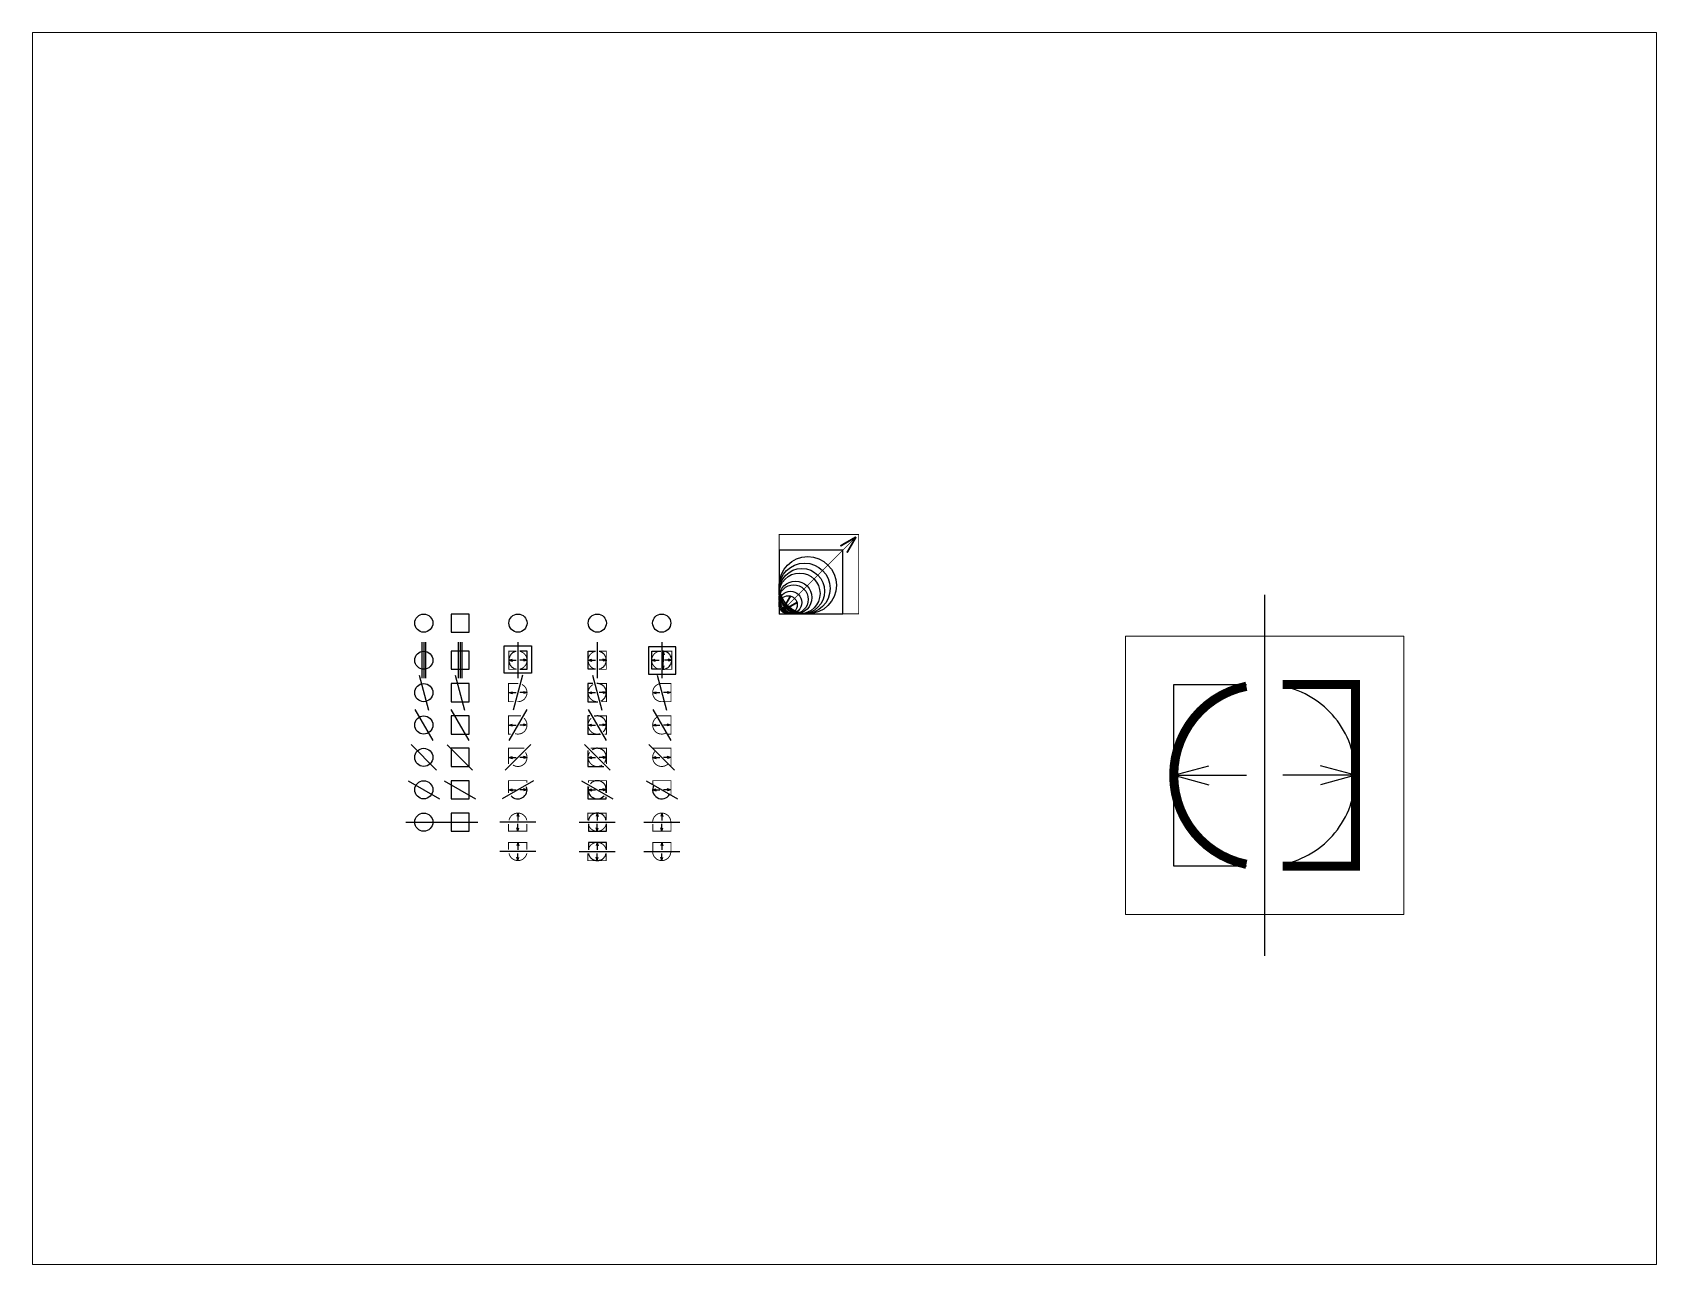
# Paper-space layout 'Rozvržení1' of a CAD drawing. Header units: millimetres. Extents: x 26 to 231, y 20 to 176.
# The model-space entities are those that its viewports show. They can reach past a viewport. Long polylines and large blocks are cut down to what shows.
import ezdxf

# ---------------------------------------------------------------- set-up
doc = ezdxf.new("R2010")
doc.units = ezdxf.units.MM
doc.linetypes.add('ACAD_ISO02W100', pattern=[15, 12, -3])

msp = doc.modelspace()

# ---------------------------------------------------------------- linework, layer by layer
at = {"const_width": 5}
msp.add_lwpolyline([(4070.4, 1762.8), (4507.9, 1762.8), (4507.9, 2200.3), (4070.4, 2200.3)], close=True, dxfattribs=at)
for points, const_width in [([(4084.5, 1776.9), (4493.7, 2186.2)], 5), ([(4493.7, 2186.2), (4407.1, 2136.2)], 10), ([(4493.7, 2186.2), (4443.7, 2099.6)], 10), ([(4084.5, 1776.9), (4134.5, 1863.6)], 10), ([(4084.5, 1776.9), (4171.1, 1826.9)], 10), ([(2623.3, 1457.8), (2583.3, 1457.8), (2583.3, 1557.8), (2623.3, 1557.8)], 5), ([(3079.8, 1457.8), (3119.8, 1457.8), (3119.8, 1557.8), (3079.8, 1557.8)], 5), ([(3429.5, 1457.8), (3479.5, 1457.8), (3479.5, 1557.8), (3429.5, 1557.8)], 5), ([(2609.6, 1279.7), (2582.1, 1279.7), (2582.1, 1379.7), (2636.4, 1379.7)], 5), ([(3093.5, 1279.7), (3121, 1279.7), (3121, 1379.7), (3066.7, 1379.7)], 5), ([(3437.9, 1279.7), (3475.7, 1279.7), (3475.7, 1379.7), (3411.1, 1379.7)], 5), ([(6841.4, 374.7), (7241.4, 374.7), (7241.4, 1374.7), (6841.4, 1374.7)], 50), ([(2593, 1101.6), (2582.1, 1101.6), (2582.1, 1201.6), (2650.7, 1201.6)], 5), ([(3110.1, 1101.6), (3121, 1101.6), (3121, 1201.6), (3052.4, 1201.6)], 5), ([(3453.3, 1101.6), (3475.7, 1101.6), (3475.7, 1201.6), (3395.6, 1201.6)], 5), ([(2582.1, 936.1), (2582.1, 1023.4), (2669.3, 1023.4)], 5), ([(3121, 936.1), (3121, 1023.4), (3033.8, 1023.4)], 5), ([(3475.7, 922), (3475.7, 1023.4), (3374.4, 1023.4)], 5), ([(2582.1, 777), (2582.1, 845.2), (2682.1, 845.2), (2682.1, 834.7)], 5), ([(3121, 777), (3121, 845.2), (3021, 845.2), (3021, 834.7)], 5), ([(3475.7, 765.4), (3475.7, 845.2), (3375.7, 845.2), (3375.7, 823.2)], 5), ([(3118.6, 626.8), (3118.6, 666.7), (3018.6, 666.7), (3018.6, 626.8)], 5), ([(2682.1, 606.8), (2682.1, 567), (2582.1, 567), (2582.1, 606.8)], 5), ([(3375.7, 606.8), (3375.7, 567), (3475.7, 567), (3475.7, 616.8)], 5), ([(2582.1, 465.2), (2582.1, 505.4), (2682.1, 505.4), (2682.1, 465.2)], 5), ([(3018.6, 445.2), (3018.6, 405), (3118.6, 405), (3118.6, 445.2)], 5), ([(3475.7, 455.2), (3475.7, 505.4), (3375.7, 505.4), (3375.7, 455.2)], 5)]:
    msp.add_lwpolyline(points, dxfattribs=dict(const_width=const_width))
for points in [[(4070.4, 1762.8), (4420.4, 1762.8), (4420.4, 2112.8), (4070.4, 2112.8)], [(2265.4, 1662.1), (2365.4, 1662.1), (2365.4, 1762.1), (2265.4, 1762.1)], [(2265.4, 1457.8), (2365.4, 1457.8), (2365.4, 1557.8), (2265.4, 1557.8)], [(2707.3, 1436.7), (2557.3, 1436.7), (2557.3, 1586.7), (2707.3, 1586.7)], [(3351.8, 1431.1), (3501.8, 1431.1), (3501.8, 1581.1), (3351.8, 1581.1)], [(2265.4, 1279.6), (2365.4, 1279.6), (2365.4, 1379.6), (2265.4, 1379.6)], [(2265.4, 1101.4), (2365.4, 1101.4), (2365.4, 1201.4), (2265.4, 1201.4)], [(2265.4, 923.2), (2365.4, 923.2), (2365.4, 1023.2), (2265.4, 1023.2)], [(2265.4, 745), (2365.4, 745), (2365.4, 845), (2265.4, 845)], [(2265.4, 566.8), (2365.4, 566.8), (2365.4, 666.8), (2265.4, 666.8)]]:
    msp.add_lwpolyline(points, close=True)
for points in [[(6741.4, 1867.4), (6741.4, -118)], [(6741.4, 1867.4), (6741.4, -118)], [(2105.4, 1607), (2105.4, 1408.5)], [(2115.4, 1607), (2115.4, 1408.5)], [(2125.4, 1607), (2125.4, 1408.5)], [(2305.4, 1607), (2305.4, 1408.5)], [(2315.4, 1607), (2315.4, 1408.5)], [(2325.4, 1607), (2325.4, 1408.5)], [(2633.3, 1607), (2633.3, 1408.5)], [(2633.3, 1607), (2633.3, 1408.5)], [(3069.8, 1607), (3069.8, 1408.5)], [(3069.8, 1607), (3069.8, 1408.5)], [(3424.5, 1607), (3424.5, 1408.5)], [(3424.5, 1607), (3424.5, 1408.5)], [(3432, 1556.8), (3426.8, 1537.4)], [(3432, 1556.8), (3432, 1498.8)], [(3432, 1556.8), (3437.2, 1537.4)], [(2583.3, 1507.8), (2602.6, 1512.9)], [(2583.3, 1507.8), (2623.3, 1507.8)], [(2583.3, 1507.8), (2602.6, 1502.6)], [(2683.3, 1507.8), (2643.3, 1507.8)], [(2683.3, 1507.8), (2664, 1512.9)], [(2683.3, 1507.8), (2664, 1502.6)], [(3019.8, 1507.8), (3039.1, 1512.9)], [(3019.8, 1507.8), (3059.8, 1507.8)], [(3019.8, 1507.8), (3039.1, 1502.6)], [(3119.8, 1507.8), (3079.8, 1507.8)], [(3119.8, 1507.8), (3100.5, 1512.9)], [(3119.8, 1507.8), (3100.5, 1502.6)], [(3369.5, 1507.8), (3388.8, 1512.9)], [(3369.5, 1507.8), (3409.5, 1507.8)], [(3369.5, 1507.8), (3388.8, 1502.6)], [(3432, 1458.8), (3426.8, 1478.1)], [(3432, 1458.8), (3432, 1498.8)], [(3432, 1458.8), (3437.2, 1478.1)], [(3479.5, 1507.8), (3439.5, 1507.8)], [(3479.5, 1507.8), (3460.2, 1512.9)], [(3479.5, 1507.8), (3460.2, 1502.6)], [(2089.7, 1425.5), (2141.1, 1233.7)], [(2288.4, 1425.3), (2339.8, 1233.5)], [(2659, 1425.5), (2607.6, 1233.7)], [(2659, 1425.5), (2607.6, 1233.7)], [(3044.1, 1425.5), (3095.5, 1233.7)], [(3044.1, 1425.5), (3095.5, 1233.7)], [(3398.8, 1425.5), (3450.2, 1233.7)], [(3398.8, 1425.5), (3450.2, 1233.7)], [(2583.3, 1329.6), (2602.6, 1334.8)], [(2583.3, 1329.6), (2623.3, 1329.6)], [(2583.3, 1329.6), (2602.6, 1324.4)], [(2683.3, 1329.6), (2643.3, 1329.6)], [(2683.3, 1329.6), (2664, 1334.8)], [(2683.3, 1329.6), (2664, 1324.4)], [(3019.8, 1329.6), (3039.1, 1334.8)], [(3019.8, 1329.6), (3059.8, 1329.6)], [(3019.8, 1329.6), (3039.1, 1324.4)], [(3119.8, 1329.6), (3079.8, 1329.6)], [(3119.8, 1329.6), (3100.5, 1334.8)], [(3119.8, 1329.6), (3100.5, 1324.4)], [(3374.5, 1329.6), (3393.8, 1334.8)], [(3374.5, 1329.6), (3414.5, 1329.6)], [(3374.5, 1329.6), (3393.8, 1324.4)], [(3474.5, 1329.6), (3434.5, 1329.6)], [(3474.5, 1329.6), (3455.2, 1334.8)], [(3474.5, 1329.6), (3455.2, 1324.4)], [(2065.7, 1237.4), (2165, 1065.4)], [(2264.5, 1237.2), (2363.8, 1065.3)], [(2683, 1237.4), (2583.7, 1065.4)], [(2683, 1237.4), (2583.7, 1065.4)], [(3020.1, 1237.4), (3119.4, 1065.4)], [(3020.1, 1237.4), (3119.4, 1065.4)], [(3374.9, 1237.4), (3474.2, 1065.4)], [(3374.9, 1237.4), (3474.2, 1065.4)], [(2583.3, 1151.4), (2602.6, 1156.6)], [(2583.3, 1151.4), (2623.3, 1151.4)], [(2583.3, 1151.4), (2602.6, 1146.2)], [(2683.3, 1151.4), (2643.3, 1151.4)], [(2683.3, 1151.4), (2664, 1156.6)], [(2683.3, 1151.4), (2664, 1146.2)], [(3019.8, 1151.4), (3039.1, 1156.6)], [(3019.8, 1151.4), (3059.8, 1151.4)], [(3019.8, 1151.4), (3039.1, 1146.2)], [(3119.8, 1151.4), (3079.8, 1151.4)], [(3119.8, 1151.4), (3100.5, 1156.6)], [(3119.8, 1151.4), (3100.5, 1146.2)], [(3374.5, 1151.4), (3393.8, 1156.6)], [(3374.5, 1151.4), (3414.5, 1151.4)], [(3374.5, 1151.4), (3393.8, 1146.2)], [(3474.5, 1151.4), (3434.5, 1151.4)], [(3474.5, 1151.4), (3455.2, 1156.6)], [(3474.5, 1151.4), (3455.2, 1146.2)], [(2045.2, 1043.4), (2185.6, 903)], [(2243.9, 1043.2), (2384.3, 902.9)], [(2703.5, 1043.4), (2563.1, 903)], [(2703.5, 1043.4), (2563.1, 903)], [(2703.5, 1043.4), (2563.1, 903)], [(2999.6, 1043.4), (3140, 903)], [(2999.6, 1043.4), (3140, 903)], [(2999.6, 1043.4), (3140, 903)], [(3354.3, 1043.4), (3494.7, 903)], [(3354.3, 1043.4), (3494.7, 903)], [(3354.3, 1043.4), (3494.7, 903)], [(2583.3, 973.2), (2602.6, 978.4)], [(2583.3, 973.2), (2623.3, 973.2)], [(2583.3, 973.2), (2602.6, 968)], [(2683.3, 973.2), (2643.3, 973.2)], [(2683.3, 973.2), (2664, 978.4)], [(2683.3, 973.2), (2664, 968)], [(3019.8, 973.2), (3039.1, 978.4)], [(3019.8, 973.2), (3059.8, 973.2)], [(3019.8, 973.2), (3039.1, 968)], [(3119.8, 973.2), (3079.8, 973.2)], [(3119.8, 973.2), (3100.5, 978.4)], [(3119.8, 973.2), (3100.5, 968)], [(3374.5, 973.2), (3393.8, 978.4)], [(3374.5, 973.2), (3414.5, 973.2)], [(3374.5, 973.2), (3393.8, 968)], [(3474.5, 973.2), (3434.5, 973.2)], [(3474.5, 973.2), (3455.2, 978.4)], [(3474.5, 973.2), (3455.2, 968)], [(6241.4, 874.7), (6434.6, 926.5)], [(7241.4, 874.7), (7048.2, 926.5)], [(2029.4, 844.7), (2201.3, 745.4)], [(2228.2, 844.5), (2400.1, 745.2)], [(2719.3, 844.7), (2547.4, 745.4)], [(2719.3, 844.7), (2547.4, 745.4)], [(2983.8, 844.7), (3155.8, 745.4)], [(2983.8, 844.7), (3155.8, 745.4)], [(3338.5, 844.7), (3510.5, 745.4)], [(3338.5, 844.7), (3510.5, 745.4)], [(6241.4, 874.7), (6641.4, 874.7)], [(6241.4, 874.7), (6434.6, 823)], [(7241.4, 874.7), (6841.4, 874.7)], [(7241.4, 874.7), (7048.2, 823)], [(2583.3, 795), (2602.6, 800.2)], [(2583.3, 795), (2623.3, 795)], [(2583.3, 795), (2602.6, 789.8)], [(2683.3, 795), (2643.3, 795)], [(2683.3, 795), (2664, 800.2)], [(2683.3, 795), (2664, 789.8)], [(3019.8, 795), (3039.1, 800.2)], [(3019.8, 795), (3059.8, 795)], [(3019.8, 795), (3039.1, 789.8)], [(3119.8, 795), (3079.8, 795)], [(3119.8, 795), (3100.5, 800.2)], [(3119.8, 795), (3100.5, 789.8)], [(3374.5, 795), (3393.8, 800.2)], [(3374.5, 795), (3414.5, 795)], [(3374.5, 795), (3393.8, 789.8)], [(3474.5, 795), (3434.5, 795)], [(3474.5, 795), (3455.2, 800.2)], [(3474.5, 795), (3455.2, 789.8)], [(2633.3, 666.8), (2628.1, 647.5)], [(2633.3, 666.8), (2633.3, 626.8)], [(2633.3, 666.8), (2638.5, 647.5)], [(3069.8, 666.8), (3064.6, 647.5)], [(3069.8, 666.8), (3069.8, 626.8)], [(3069.8, 666.8), (3075, 647.5)], [(3424.5, 666.8), (3419.3, 647.5)], [(3424.5, 666.8), (3424.5, 626.8)], [(3424.5, 666.8), (3429.7, 647.5)], [(2016.1, 616.8), (2214.6, 616.8)], [(2214.9, 616.7), (2413.4, 616.7)], [(2732.6, 616.8), (2534.1, 616.8)], [(2732.6, 616.8), (2534.1, 616.8)], [(2633.3, 566.8), (2628.1, 586.1)], [(2633.3, 566.8), (2633.3, 606.8)], [(2633.3, 566.8), (2638.5, 586.1)], [(2970.5, 616.8), (3169.1, 616.8)], [(2970.5, 616.8), (3169.1, 616.8)], [(3069.8, 566.8), (3064.6, 586.1)], [(3069.8, 566.8), (3069.8, 606.8)], [(3069.8, 566.8), (3075, 586.1)], [(3325.2, 616.8), (3523.8, 616.8)], [(3325.2, 616.8), (3523.8, 616.8)], [(3424.5, 566.8), (3419.3, 586.1)], [(3424.5, 566.8), (3424.5, 606.8)], [(3424.5, 566.8), (3429.7, 586.1)], [(2732.6, 455.2), (2534.1, 455.2)], [(2732.6, 455.2), (2534.1, 455.2)], [(2633.3, 505.2), (2628.1, 485.9)], [(2633.3, 505.2), (2633.3, 465.2)], [(2633.3, 505.2), (2638.5, 485.9)], [(2970.5, 455.2), (3169.1, 455.2)], [(2970.5, 455.2), (3169.1, 455.2)], [(3069.8, 505.2), (3064.6, 485.9)], [(3069.8, 505.2), (3069.8, 465.2)], [(3069.8, 505.2), (3075, 485.9)], [(3325.2, 455.2), (3523.8, 455.2)], [(3325.2, 455.2), (3523.8, 455.2)], [(3424.5, 505.2), (3419.3, 485.9)], [(3424.5, 505.2), (3424.5, 465.2)], [(3424.5, 505.2), (3429.7, 485.9)], [(2633.3, 405.2), (2628.1, 424.5)], [(2633.3, 405.2), (2633.3, 445.2)], [(2633.3, 405.2), (2638.5, 424.5)], [(3069.8, 405.2), (3064.6, 424.5)], [(3069.8, 405.2), (3069.8, 445.2)], [(3069.8, 405.2), (3075, 424.5)], [(3424.5, 405.2), (3419.3, 424.5)], [(3424.5, 405.2), (3424.5, 445.2)], [(3424.5, 405.2), (3429.7, 424.5)]]:
    msp.add_lwpolyline(points)
at = {"linetype": 'ACAD_ISO02W100'}
for points in [[(2623.3, 1556.8, 0.816497), (2623.3, 1458.8)], [(3079.8, 1556.8, -0.816497), (3079.8, 1458.8)], [(3429.5, 1557.8, -1), (3429.5, 1457.8)], [(3066.8, 1379.5, -0.816497), (3092.1, 1284.9)], [(6841.4, 1364.6, -0.816497), (6841.4, 384.8)], [(3102.9, 1114, 0.816497), (3053.9, 1198.8)], [(3111.5, 945.6, 0.816497), (3042.2, 1014.9)], [(3117.2, 779.2, 0.816497), (3032.4, 828.2)], [(3118.8, 626.8, 0.816497), (3020.8, 626.8)], [(3020.8, 445.2, 0.816497), (3118.8, 445.2)]]:
    msp.add_lwpolyline(points, format="xyb", dxfattribs=at)
for points, const_width in [([(2643.3, 1556.8, -0.816497), (2643.3, 1458.8)], 5), ([(3059.8, 1556.8, 0.816497), (3059.8, 1458.8)], 5), ([(3419.5, 1557.8, 1), (3419.5, 1457.8)], 5), ([(2655.7, 1374.3, -0.816497), (2630.3, 1279.7)], 5), ([(3047.4, 1374.3, 0.816497), (3072.8, 1279.7)], 5), ([(3411.6, 1377.9, 1), (3437.5, 1281.3)], 5), ([(6641.4, 1364.6, 0.816497), (6641.4, 384.8)], 50), ([(2666.5, 1188.8, -0.816497), (2617.5, 1104)], 5), ([(3036.6, 1188.8, 0.816497), (3085.6, 1104)], 5), ([(3399.5, 1194.7, 1), (3449.5, 1108.1)], 5), ([(2675, 1000.8, -0.816497), (2605.8, 931.5)], 5), ([(3028.1, 1000.8, 0.816497), (3097.3, 931.5)], 5), ([(3389.2, 1008.6, 1), (3459.9, 937.9)], 5), ([(2584.3, 626.8, -0.816497), (2682.3, 626.8)], 5), ([(3474.5, 616.8, 1), (3374.5, 616.8)], 5), ([(3020.8, 606.8, 0.816497), (3118.8, 606.8)], 5), ([(2682.3, 445.2, -0.816497), (2584.3, 445.2)], 5), ([(3118.8, 465.2, 0.816497), (3020.8, 465.2)], 5), ([(3374.5, 455.2, 1), (3474.5, 455.2)], 5)]:
    msp.add_lwpolyline(points, format="xyb", dxfattribs=dict(const_width=const_width))
for points in [[(2643.3, 1457.8), (2683.3, 1457.8), (2683.3, 1557.8), (2643.3, 1557.8)], [(3059.8, 1457.8), (3019.8, 1457.8), (3019.8, 1557.8), (3059.8, 1557.8)], [(3419.5, 1457.8), (3369.5, 1457.8), (3369.5, 1557.8), (3419.5, 1557.8)], [(3046.1, 1379.4), (3018.6, 1379.4), (3018.6, 1279.4), (3072.9, 1279.4)], [(6641.4, 374.7), (6241.4, 374.7), (6241.4, 1374.7), (6641.4, 1374.7)], [(3029.5, 1201.2), (3018.6, 1201.2), (3018.6, 1101.2), (3087.2, 1101.2)], [(3018.6, 1010.3), (3018.6, 923), (3105.8, 923)], [(3018.6, 813), (3018.6, 744.9), (3118.6, 744.9), (3118.6, 755.3)], [(3021, 606.8), (3021, 567), (3121, 567), (3121, 606.8)], [(3121, 465.2), (3121, 505.4), (3021, 505.4), (3021, 465.2)]]:
    msp.add_lwpolyline(points, dxfattribs=at)
for centre, radius in [((4227.9, 1920.3), 157.5), ((4210.4, 1902.8), 140), ((4195.4, 1887.8), 125), ((4182.9, 1875.3), 112.5), ((4160.4, 1852.8), 90), ((4150.4, 1842.8), 80), ((4132.9, 1825.3), 62.5), ((4120.4, 1812.8), 50), ((2115.4, 1712.1), 50), ((2633.3, 1712.1), 50), ((3069.8, 1712.1), 50), ((3424.5, 1712.1), 50), ((2115.4, 1507.8), 50), ((2115.4, 1329.6), 50), ((2115.4, 1151.4), 50), ((2115.4, 973.2), 50), ((2115.4, 795), 50), ((2115.4, 616.8), 50)]:
    msp.add_circle(centre, radius)
for centre, start, end in [((2633.3, 795), 221.53696, 18.46304), ((3069.8, 795), 161.53696, 318.46304), ((3424.5, 795), 150, 330)]:
    msp.add_arc(centre, 50, start, end)
at = {"layer": 'defpoints', "lineweight": 0}
msp.add_lwpolyline([(5975.8, 109.1), (7507.1, 109.1), (7507.1, 1640.4), (5975.8, 1640.4)], close=True, dxfattribs=at)

psp = doc.layouts.new('Rozvržení1')

# ---------------------------------------------------------------- viewports
at = {"layer": '0'}
psp.add_viewport(center=(128.5, 97.5), size=(205.6, 156), view_center_point=(4430.1, 1572.41), view_height=6779.6849, dxfattribs=at)

doc.saveas('drawing.dxf')
